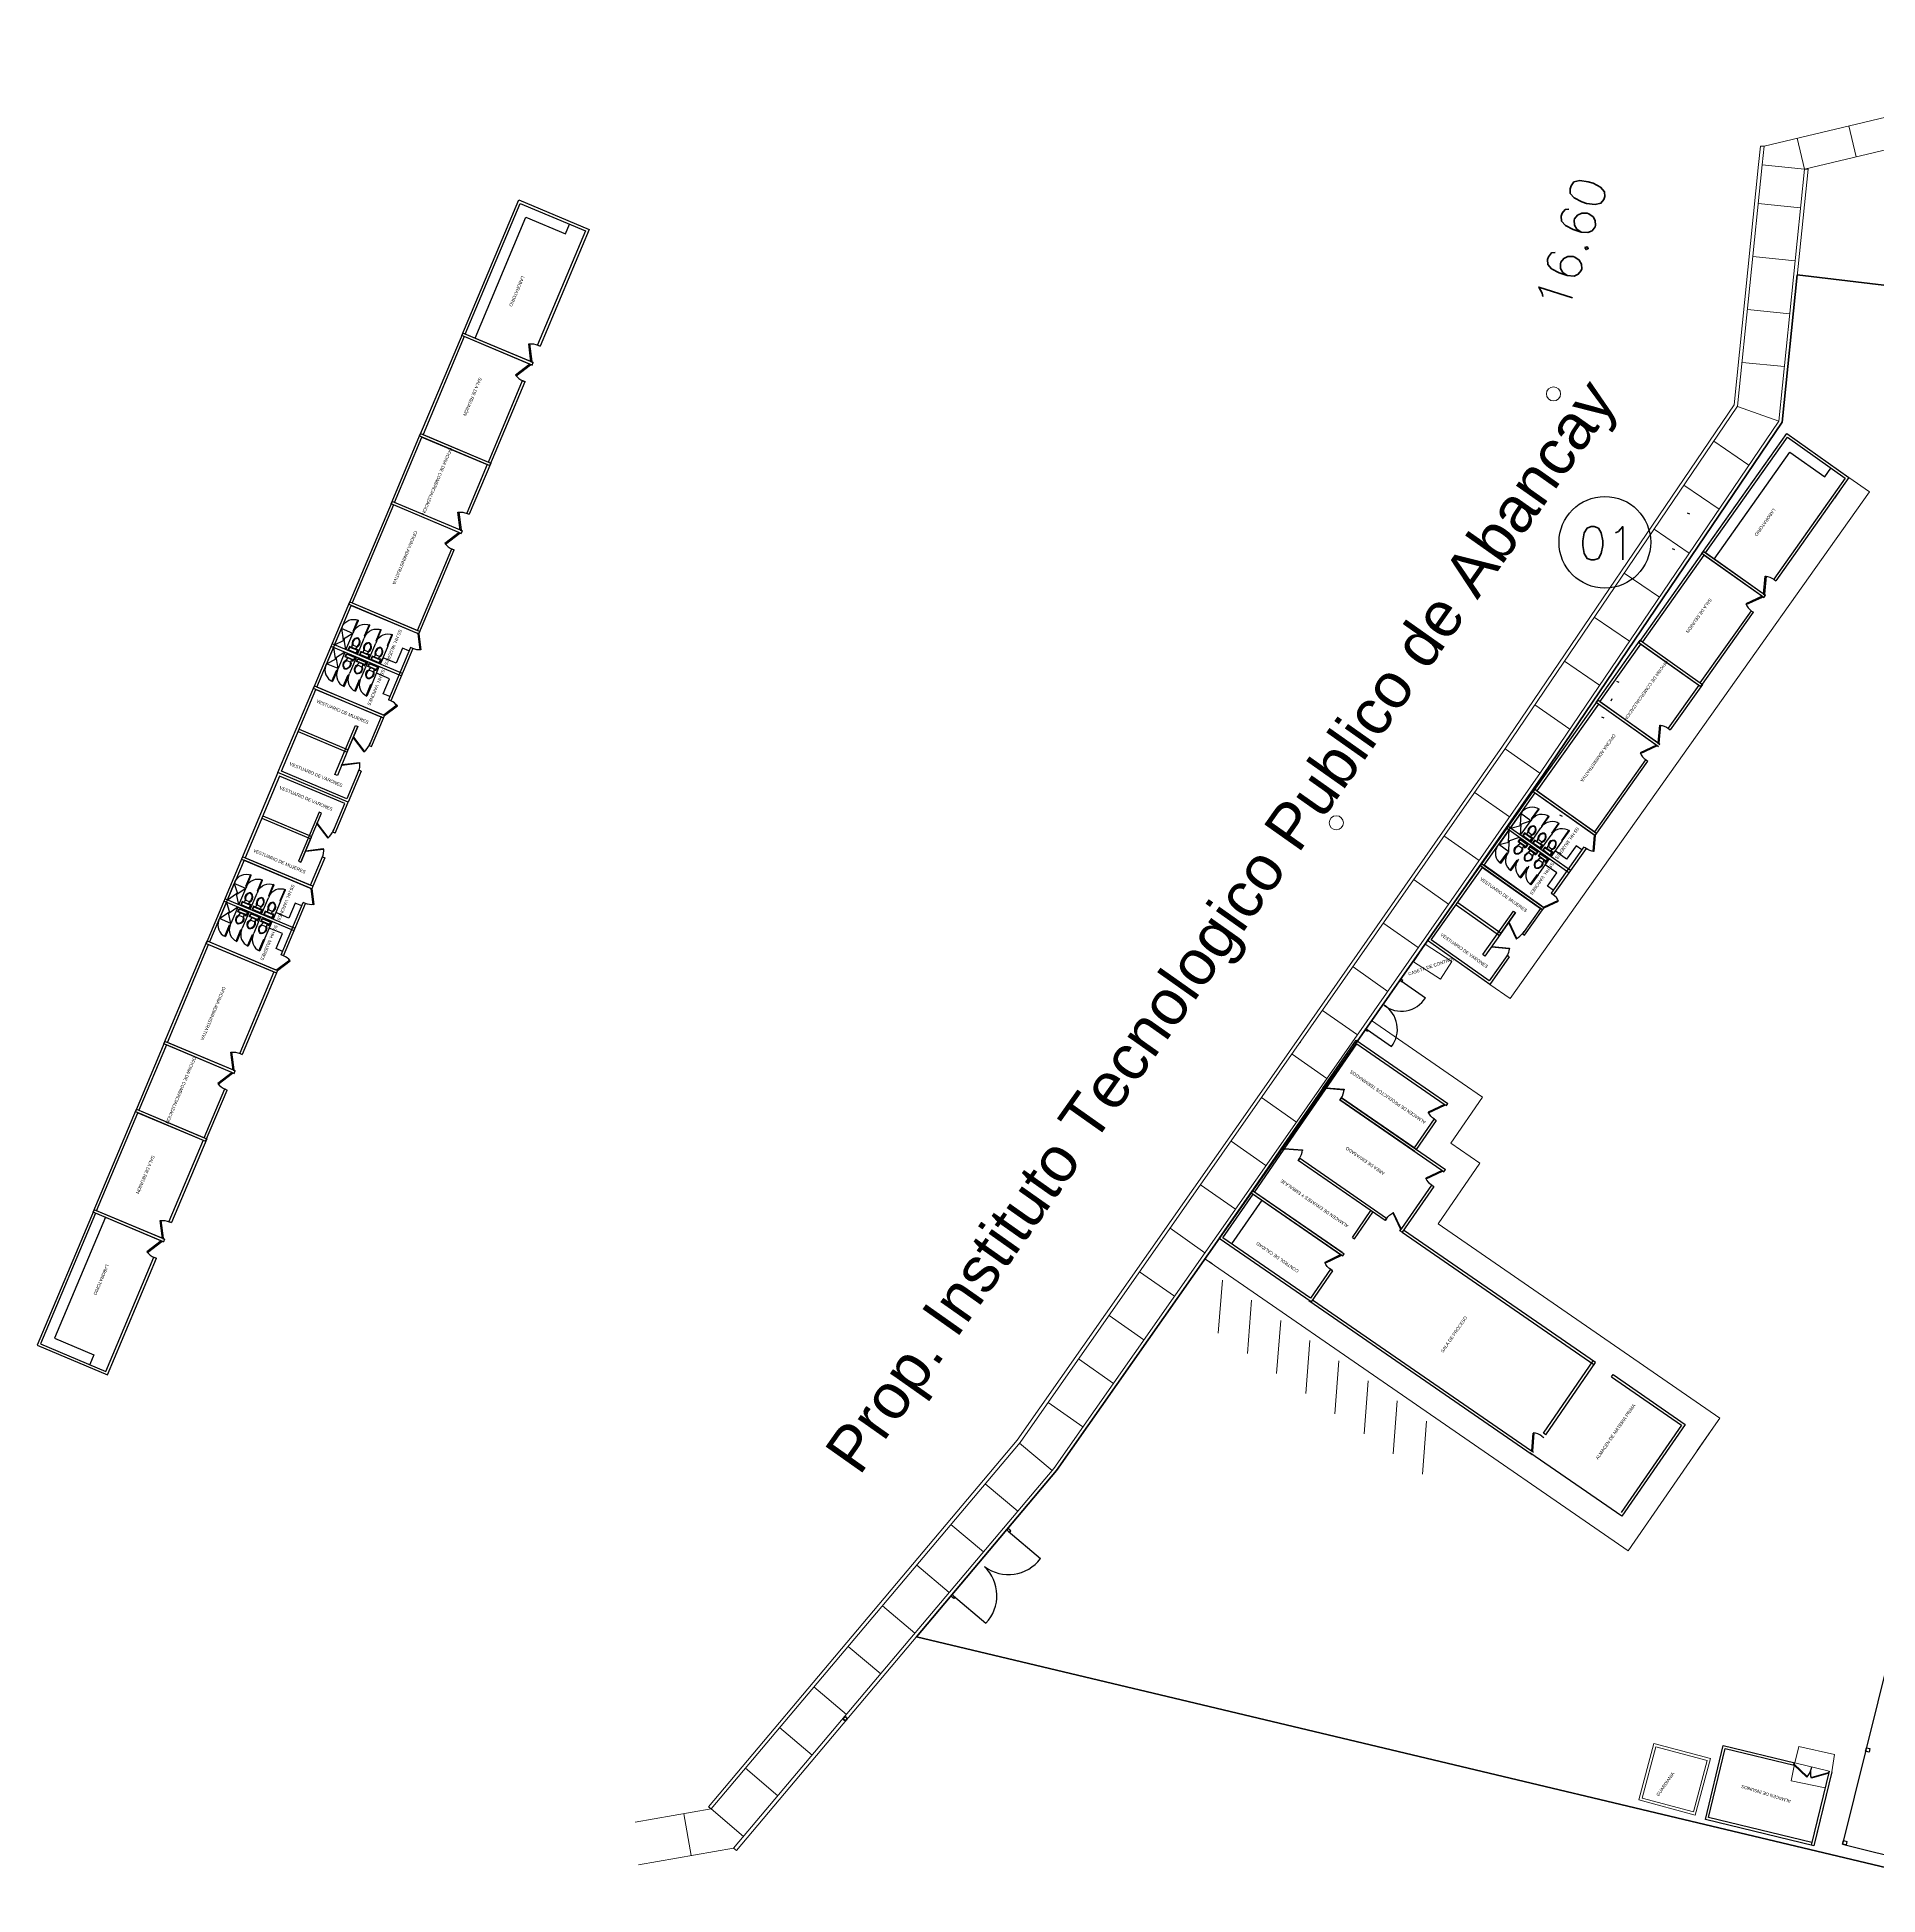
# Model space of a CAD drawing. Header units: metres. Extents: x 717911 to 838331, y 8495011 to 8501478.
# Drawn here: x 837352.2 to 837456, y 8496209.7 to 8496314.5 of the extents above; entities that cross this region are included whole.
import ezdxf

# ---------------------------------------------------------------- set-up
doc = ezdxf.new("R2010")
doc.units = ezdxf.units.M
doc.linetypes.add('HIDDEN2', pattern=[4.7625, 3.175, -1.5875])
doc.layers.add('2D Drafting - General_Pen_No__102', color=7, linetype='Continuous', lineweight=13, true_color=0xcccccc)
for name, color, linetype, lineweight in [('ACERO LONG', 211, 'Continuous', 35), ('Cimientos', 1, 'Continuous', 50), ('COORD', 7, 'Continuous', 0), ('linea de piso', 140, 'Continuous', 13), ('Structural - Grid_Pen_No__15', 214, 'Continuous', 25), ('VIGAS DE LOSA1', 190, 'Continuous', 9)]:
    doc.layers.add(name, color=color, linetype=linetype, lineweight=lineweight)
for name, color, linetype in [('GRILLA', 7, 'Continuous'), ('ROTULO', 4, 'Continuous'), ('SOMBREADO', 7, 'Continuous')]:
    doc.layers.add(name, color=color, linetype=linetype)
doc.styles.add('2mm', font='verdana.ttf', dxfattribs={"height": 8})
doc.styles.add('ARIAL', font='arial.ttf')
doc.styles.get("Standard").update_dxf_attribs({"font": 'simplex.shx'})

# ---------------------------------------------------------------- blocks, each defined once
blk = doc.blocks.new('*U1271')
for p, q in [((0, 0), (0, -5)), ((40, 0), (40, -5))]:
    blk.add_line(p, q)
blk.add_lwpolyline([(0, 0), (34.6, 20), (35.5, 18.5), (0.9, -1.5)], close=True)
blk.add_arc((0, 0), 40, 0, 30)
blk = doc.blocks.new('*U1265')
for p, q in [((-8, 4), (-14, 6)), ((-14, -4), (-14, 4)), ((-9.5, 7), (-9.5, 10)), ((-9.5, 10), (-8.5, 10)), ((-8, 7), (-9.5, 7)), ((-8.5, 10), (-8.5, 8)), ((-8.5, 8), (-8, 8)), ((-8, -4), (-14, -6)), ((-6, -9.5), (-2, -9.5))]:
    blk.add_line(p, q)
blk.add_lwpolyline([(-8, -10.5), (0, -10.5), (0, 10.5), (-8, 10.5)], close=True)
for points in [[(-7, 8.5), (-7, -8.5)], [(-2, 9.5), (-6, 9.5)], [(-1, -8.5), (-1, 8.5)]]:
    blk.add_lwpolyline(points)
for centre, radius, start, end in [((-29, -0.1), 4, 164.9681, 195.247), ((-21.6, -3.6), 12.2, 51.5766, 158.079), ((-27.9, -0.1), 4, 155.8394, 204.3757), ((-21.8, -4.2), 11.3, 46.4753, 149.0544), ((-6.1, 8.6), 0.884, 81.9774, 188.2376), ((-1.9, 8.6), 0.884, 351.9774, 98.2376), ((-21.6, 3.5), 12.2, 202.136, 308.6382), ((-21.8, 4.2), 11.3, 211.1605, 313.7396), ((-6.1, -8.6), 0.884, 171.9774, 278.2376), ((-1.9, -8.6), 0.884, 261.9774, 8.2376)]:
    blk.add_arc(centre, radius, start, end)
blk = doc.blocks.new('*U1266')
for p, q in [((0, 0), (0, -100)), ((700, 0), (700, -100))]:
    blk.add_line(p, q)
blk.add_lwpolyline([(0, 0), (0, 700), (43.75, 700), (43.75, 0)], close=True)
blk.add_arc((0, 0), 700, 0, 90)
blk = doc.blocks.new('*U1268')
for p, q in [((0, 0), (0, 100)), ((900, 0), (900, 100))]:
    blk.add_line(p, q)
blk.add_lwpolyline([(0, 0), (779, -450), (801, -412), (22, 38)], close=True)
blk.add_arc((0, 0), 900, 330, 0)
blk = doc.blocks.new('*U1269')
for p, q in [((0, 0), (0, 100)), ((1000, 0), (1000, 100))]:
    blk.add_line(p, q)
blk.add_lwpolyline([(0, 0), (866, -500), (888, -462), (22, 38)], close=True)
blk.add_arc((0, 0), 1000, 330, 0)
blk = doc.blocks.new('*U1270')
for p, q in [((0, 0), (0, 5)), ((40, 0), (40, 5))]:
    blk.add_line(p, q)
blk.add_lwpolyline([(0, 0), (34.6, -20), (35.5, -18.5), (0.9, 1.5)], close=True)
blk.add_arc((0, 0), 40, 330, 0)

msp = doc.modelspace()

# ---------------------------------------------------------------- linework, layer by layer
for p, q in [((837376.125, 8496297.629), (837379.343, 8496305.279)), ((837376.321, 8496297.709), (837379.423, 8496305.083)), ((837379.343, 8496305.279), (837383.307, 8496303.612)), ((837379.423, 8496305.083), (837383.11, 8496303.532)), ((837383.11, 8496303.532), (837380.402, 8496297.094)), ((837383.307, 8496303.612), (837380.54, 8496297.036)), ((837376.183, 8496297.767), (837373.74, 8496291.96)), ((837380.146, 8496296.099), (837376.183, 8496297.767)), ((837380.008, 8496296.158), (837376.321, 8496297.709)), ((837376.263, 8496297.57), (837373.936, 8496292.04)), ((837380.088, 8496295.961), (837376.125, 8496297.629)), ((837379.95, 8496296.019), (837376.263, 8496297.57)), ((837377.623, 8496290.489), (837379.556, 8496295.083)), ((837377.703, 8496290.292), (837379.694, 8496295.025)), ((837372.131, 8496288.134), (837373.798, 8496292.098)), ((837372.327, 8496288.215), (837373.878, 8496291.902)), ((837373.74, 8496291.96), (837377.703, 8496290.292)), ((837373.798, 8496292.098), (837377.762, 8496290.431)), ((837373.878, 8496291.902), (837377.565, 8496290.35)), ((837373.936, 8496292.04), (837377.623, 8496290.489)), ((837446.093, 8496285.33, 0.963), (837450.894, 8496292.101, 0.963)), ((837446.303, 8496285.365, 0.963), (837450.929, 8496291.892, 0.963)), ((837450.894, 8496292.101, 0.963), (837454.402, 8496289.614, 0.963)), ((837450.929, 8496291.892, 0.963), (837454.192, 8496289.578, 0.963)), ((837377.565, 8496290.35), (837376.408, 8496287.6)), ((837377.762, 8496290.431), (837376.546, 8496287.542)), ((837454.192, 8496289.578, 0.963), (837450.153, 8496283.881, 0.963)), ((837454.402, 8496289.614, 0.963), (837450.276, 8496283.794, 0.963)), ((837372.189, 8496288.273), (837369.746, 8496282.466)), ((837376.152, 8496286.605), (837372.189, 8496288.273)), ((837372.269, 8496288.076), (837369.942, 8496282.546)), ((837376.094, 8496286.467), (837372.131, 8496288.134)), ((837375.956, 8496286.525), (837372.269, 8496288.076)), ((837376.014, 8496286.663), (837372.327, 8496288.215)), ((837373.629, 8496280.995), (837375.562, 8496285.589)), ((837373.709, 8496280.798), (837375.7, 8496285.531)), ((837446.18, 8496285.452, 0.963), (837442.537, 8496280.313, 0.963)), ((837446.216, 8496285.243, 0.963), (837442.746, 8496280.348, 0.963)), ((837449.601, 8496282.843, 0.963), (837446.093, 8496285.33, 0.963)), ((837449.688, 8496282.965, 0.963), (837446.18, 8496285.452, 0.963)), ((837449.479, 8496282.93, 0.963), (837446.216, 8496285.243, 0.963)), ((837449.688, 8496282.965, 0.963), (837446.303, 8496285.365, 0.963)), ((837367.749, 8496277.719), (837369.804, 8496282.604)), ((837367.945, 8496277.799), (837369.884, 8496282.407)), ((837369.746, 8496282.466), (837373.709, 8496280.798)), ((837369.804, 8496282.604), (837373.768, 8496280.936)), ((837369.884, 8496282.407), (837373.571, 8496280.856)), ((837369.942, 8496282.546), (837373.629, 8496280.995)), ((837446.009, 8496278.035, 0.963), (837448.892, 8496282.101, 0.963)), ((837446.045, 8496277.826, 0.963), (837449.014, 8496282.014, 0.963)), ((837373.222, 8496280.027), (837371.981, 8496277.077)), ((837373.36, 8496279.969), (837372.12, 8496277.019)), ((837440.137, 8496276.927, 0.963), (837442.623, 8496280.435, 0.963)), ((837440.346, 8496276.963, 0.963), (837442.659, 8496280.226, 0.963)), ((837442.537, 8496280.313, 0.963), (837446.045, 8496277.826, 0.963)), ((837442.623, 8496280.435, 0.963), (837446.131, 8496277.948, 0.963)), ((837442.659, 8496280.226, 0.963), (837445.922, 8496277.912, 0.963)), ((837442.746, 8496280.348, 0.963), (837446.009, 8496278.035, 0.963)), ((837365.752, 8496272.971), (837367.807, 8496277.857)), ((837367.807, 8496277.857), (837371.771, 8496276.189)), ((837371.632, 8496276.248), (837367.945, 8496277.799)), ((837445.922, 8496277.912, 0.963), (837444.196, 8496275.478, 0.963)), ((837446.131, 8496277.948, 0.963), (837444.319, 8496275.391, 0.963)), ((837365.948, 8496273.052), (837367.887, 8496277.66)), ((837371.712, 8496276.051), (837367.749, 8496277.719)), ((837367.887, 8496277.66), (837371.574, 8496276.109)), ((837440.223, 8496277.049, 0.963), (837436.58, 8496271.91, 0.963)), ((837440.259, 8496276.84, 0.963), (837436.789, 8496271.945, 0.963)), ((837443.644, 8496274.44, 0.963), (837440.137, 8496276.927, 0.963)), ((837443.731, 8496274.563, 0.963), (837440.223, 8496277.049, 0.963)), ((837443.522, 8496274.527, 0.963), (837440.259, 8496276.84, 0.963)), ((837443.609, 8496274.649, 0.963), (837440.346, 8496276.963, 0.963)), ((837440.052, 8496269.632, 0.963), (837442.934, 8496273.698, 0.963)), ((837440.088, 8496269.423, 0.963), (837443.057, 8496273.611, 0.963)), ((837365.752, 8496272.971), (837363.697, 8496268.086)), ((837365.832, 8496272.775), (837363.893, 8496268.166)), ((837369.716, 8496271.304), (837365.752, 8496272.971)), ((837369.716, 8496271.304), (837365.752, 8496272.971)), ((837369.519, 8496271.224), (837365.832, 8496272.775)), ((837369.635, 8496271.501), (837365.948, 8496273.052)), ((837370.314, 8496273.114), (837369.635, 8496271.501)), ((837370.452, 8496273.055), (837369.716, 8496271.304)), ((837433.601, 8496267.709, 0.963), (837436.666, 8496272.032, 0.963)), ((837433.81, 8496267.744, 0.963), (837436.702, 8496271.823, 0.963)), ((837436.58, 8496271.91, 0.963), (837440.088, 8496269.423, 0.963)), ((837436.666, 8496272.032, 0.963), (837440.174, 8496269.545, 0.963)), ((837436.702, 8496271.823, 0.963), (837439.965, 8496269.51, 0.963)), ((837436.789, 8496271.945, 0.963), (837440.052, 8496269.632, 0.963)), ((837368.84, 8496269.611), (837369.519, 8496271.224)), ((837368.979, 8496269.553), (837369.716, 8496271.304)), ((837439.445, 8496268.776, 0.963), (837437.594, 8496266.165, 0.963)), ((837439.567, 8496268.689, 0.963), (837437.716, 8496266.078, 0.963)), ((837363.755, 8496268.224), (837361.7, 8496263.339)), ((837363.835, 8496268.028), (837361.896, 8496263.419)), ((837363.697, 8496268.086), (837367.66, 8496266.419)), ((837367.719, 8496266.557), (837363.755, 8496268.224)), ((837367.522, 8496266.477), (837363.835, 8496268.028)), ((837363.893, 8496268.166), (837367.58, 8496266.615)), ((837430.623, 8496263.507, 0.963), (837433.688, 8496267.831, 0.963)), ((837430.832, 8496263.543, 0.963), (837433.724, 8496267.622, 0.963)), ((837437.109, 8496265.222, 0.963), (837433.601, 8496267.709, 0.963)), ((837433.688, 8496267.831, 0.963), (837437.196, 8496265.344, 0.963)), ((837433.724, 8496267.622, 0.963), (837436.987, 8496265.308, 0.963)), ((837437.074, 8496265.431, 0.963), (837433.81, 8496267.744, 0.963)), ((837365.932, 8496262.698), (837367.173, 8496265.647)), ((837366.071, 8496262.64), (837367.311, 8496265.589)), ((837359.315, 8496257.67), (837361.758, 8496263.477)), ((837359.512, 8496257.75), (837361.838, 8496263.281)), ((837361.7, 8496263.339), (837365.663, 8496261.672)), ((837361.758, 8496263.477), (837365.722, 8496261.81)), ((837361.838, 8496263.281), (837365.525, 8496261.73)), ((837361.896, 8496263.419), (837365.583, 8496261.868)), ((837434.131, 8496261.02, 0.963), (837430.623, 8496263.507, 0.963)), ((837434.095, 8496261.229, 0.963), (837430.832, 8496263.543, 0.963)), ((837435.107, 8496262.657, 0.963), (837434.095, 8496261.229, 0.963)), ((837435.23, 8496262.57, 0.963), (837434.131, 8496261.02, 0.963)), ((837365.525, 8496261.73), (837363.593, 8496257.136)), ((837365.722, 8496261.81), (837363.731, 8496257.078)), ((837424.712, 8496255.169, 0.963), (837426.586, 8496257.885, 0.963)), ((837426.586, 8496257.885, 0.963), (837431.772, 8496254.308, 0.963)), ((837359.373, 8496257.809), (837357.706, 8496253.845)), ((837359.453, 8496257.612), (837357.902, 8496253.925)), ((837363.279, 8496256.003), (837359.315, 8496257.67)), ((837363.337, 8496256.141), (837359.373, 8496257.809)), ((837363.14, 8496256.061), (837359.453, 8496257.612)), ((837363.199, 8496256.199), (837359.512, 8496257.75)), ((837424.836, 8496255.084, 0.963), (837426.625, 8496257.677, 0.963)), ((837426.625, 8496257.677, 0.963), (837431.563, 8496254.27, 0.963)), ((837361.589, 8496252.374), (837362.746, 8496255.125)), ((837361.669, 8496252.178), (837362.885, 8496255.066)), ((837422.356, 8496251.753, 0.963), (837424.798, 8496255.292, 0.963)), ((837422.565, 8496251.791, 0.963), (837424.836, 8496255.084, 0.963)), ((837355.321, 8496248.176), (837357.764, 8496253.983)), ((837355.518, 8496248.256), (837357.844, 8496253.787)), ((837357.706, 8496253.845), (837361.669, 8496252.178)), ((837357.764, 8496253.983), (837361.728, 8496252.316)), ((837357.844, 8496253.787), (837361.531, 8496252.236)), ((837357.902, 8496253.925), (837361.589, 8496252.374)), ((837425.672, 8496254.507, 0.963), (837431.421, 8496250.541, 0.963)), ((837429.898, 8496251.592, 0.963), (837425.672, 8496254.507, 0.963)), ((837425.757, 8496254.63, 0.963), (837431.63, 8496250.579, 0.963)), ((837429.86, 8496251.8, 0.963), (837425.757, 8496254.63, 0.963)), ((837430.987, 8496253.434, 0.963), (837429.86, 8496251.8, 0.963)), ((837431.11, 8496253.348, 0.963), (837429.983, 8496251.715, 0.963)), ((837361.531, 8496252.236), (837359.599, 8496247.641)), ((837361.728, 8496252.316), (837359.737, 8496247.584)), ((837422.441, 8496251.876, 0.963), (837420.653, 8496249.283, 0.963)), ((837422.479, 8496251.668, 0.963), (837420.861, 8496249.322, 0.963)), ((837428.228, 8496247.702, 0.963), (837423.316, 8496251.091, 0.963)), ((837428.314, 8496247.825, 0.963), (837423.401, 8496251.214, 0.963)), ((837430.844, 8496249.705, 0.963), (837429.15, 8496247.249, 0.963)), ((837430.968, 8496249.62, 0.963), (837429.188, 8496247.04, 0.963)), ((837418.864, 8496246.69, 0.963), (837420.738, 8496249.407, 0.963)), ((837419.073, 8496246.729, 0.963), (837420.776, 8496249.198, 0.963)), ((837420.653, 8496249.283, 0.963), (837425.838, 8496245.706, 0.963)), ((837420.738, 8496249.407, 0.963), (837425.924, 8496245.83, 0.963)), ((837420.776, 8496249.198, 0.963), (837425.715, 8496245.791, 0.963)), ((837420.861, 8496249.322, 0.963), (837425.8, 8496245.915, 0.963)), ((837355.379, 8496248.314), (837352.161, 8496240.664)), ((837355.459, 8496248.118), (837352.357, 8496240.744)), ((837359.285, 8496246.509), (837355.321, 8496248.176)), ((837359.343, 8496246.647), (837355.379, 8496248.314)), ((837359.146, 8496246.567), (837355.459, 8496248.118)), ((837359.205, 8496246.705), (837355.518, 8496248.256)), ((837426.377, 8496246.751, 0.963), (837427.418, 8496248.261, 0.963)), ((837426.5, 8496246.666, 0.963), (837427.542, 8496248.176, 0.963)), ((837424.05, 8496243.113, 0.963), (837418.864, 8496246.69, 0.963)), ((837424.011, 8496243.322, 0.963), (837419.073, 8496246.729, 0.963)), ((837356.044, 8496239.193), (837358.752, 8496245.631)), ((837356.124, 8496238.996), (837358.891, 8496245.572)), ((837425.138, 8496244.955, 0.963), (837424.011, 8496243.322, 0.963)), ((837425.262, 8496244.87, 0.963), (837424.05, 8496243.113, 0.963)), ((837423.926, 8496243.198, 0.963), (837436.521, 8496234.511, 0.963)), ((837424.135, 8496243.237, 0.963), (837436.482, 8496234.719, 0.963)), ((837352.161, 8496240.664), (837356.124, 8496238.996)), ((837352.357, 8496240.744), (837356.044, 8496239.193)), ((837437.164, 8496235.707, 0.963), (837439.974, 8496239.782, 0.963)), ((837437.287, 8496235.622, 0.963), (837440.098, 8496239.697, 0.963)), ((837441.086, 8496239.015, 0.963), (837445.16, 8496236.205, 0.963)), ((837441, 8496238.892, 0.963), (837444.952, 8496236.166, 0.963)), ((837444.952, 8496236.166, 0.963), (837441.545, 8496231.227, 0.963)), ((837445.16, 8496236.205, 0.963), (837441.583, 8496231.019, 0.963)), ((837441.583, 8496231.019, 0.963), (837436.397, 8496234.596, 0.963)), ((837446.297, 8496213.916), (837447.309, 8496218.095)), ((837447.309, 8496218.095), (837451.342, 8496217.119)), ((837446.478, 8496214.026), (837447.419, 8496217.914)), ((837447.419, 8496217.914), (837451.307, 8496216.973)), ((837453.286, 8496216.649), (837452.275, 8496212.469)), ((837453.432, 8496216.613), (837452.421, 8496212.434)), ((837453.432, 8496216.613), (837452.456, 8496212.58)), ((837452.421, 8496212.434), (837446.297, 8496213.916)), ((837452.31, 8496212.615), (837446.478, 8496214.026))]:
    msp.add_line(p, q)
for points in [[(837376.874, 8496297.476), (837379.743, 8496304.297), (837381.967, 8496303.362), (837382.199, 8496303.915)], [(837380.402, 8496297.094), (837380.54, 8496297.036)], [(837380.088, 8496295.961), (837380.146, 8496296.099)], [(837379.556, 8496295.083), (837379.694, 8496295.025)], [(837376.408, 8496287.6), (837376.546, 8496287.542)], [(837376.152, 8496286.605), (837376.094, 8496286.467)], [(837375.562, 8496285.589), (837375.7, 8496285.531)], [(837368.944, 8496280.172), (837368.944, 8496280.172), (837369.332, 8496281.094)], [(837369.977, 8496280.822), (837369.332, 8496281.094)], [(837369.332, 8496281.094), (837369.433, 8496280.464)], [(837368.886, 8496280.034), (837368.886, 8496280.034), (837368.498, 8496279.112)], [(837372.711, 8496278.425), (837368.747, 8496280.092)], [(837372.769, 8496278.563), (837368.806, 8496280.23)], [(837368.886, 8496280.034), (837368.987, 8496279.404)], [(837368.944, 8496280.172), (837369.477, 8496280.441)], [(837369.977, 8496280.822), (837369.447, 8496280.495)], [(837369.589, 8496279.901), (837369.493, 8496280.474)], [(837369.589, 8496279.901), (837369.589, 8496279.901), (837369.977, 8496280.822)], [(837370.234, 8496279.629), (837370.234, 8496279.629), (837370.622, 8496280.551)], [(837370.88, 8496279.358), (837370.88, 8496279.358), (837371.267, 8496280.28)], [(837371.913, 8496280.008), (837371.525, 8496279.086)], [(837373.142, 8496279.837), (837372.774, 8496279.992), (837372.417, 8496279.145), (837371.68, 8496279.455), (837371.525, 8496279.086)], [(837373.36, 8496279.969), (837373.222, 8496280.027)], [(837368.498, 8496279.112), (837369.031, 8496279.381)], [(837369.143, 8496278.841), (837368.498, 8496279.112)], [(837369.531, 8496279.762), (837369.001, 8496279.435)], [(837369.143, 8496278.841), (837369.047, 8496279.414)], [(837369.531, 8496279.762), (837369.531, 8496279.762), (837369.143, 8496278.841)], [(837370.176, 8496279.491), (837370.176, 8496279.491), (837369.788, 8496278.569)], [(837370.821, 8496279.22), (837370.821, 8496279.22), (837370.434, 8496278.298)], [(837371.079, 8496278.026), (837371.467, 8496278.948)], [(837372.061, 8496277.267), (837371.692, 8496277.422), (837372.049, 8496278.269), (837371.311, 8496278.579), (837371.467, 8496278.948)], [(837372.12, 8496277.019), (837371.981, 8496277.077)], [(837371.034, 8496274.438), (837371.712, 8496276.051), (837371.574, 8496276.109), (837370.896, 8496274.496), (837371.034, 8496274.438)], [(837371.712, 8496276.051), (837371.771, 8496276.189)], [(837366.889, 8496275.287), (837369.654, 8496274.124)], [(837366.947, 8496275.425), (837369.712, 8496274.262)], [(837369.683, 8496274.193), (837370.265, 8496275.575), (837369.683, 8496274.193), (837369.101, 8496272.81), (837368.963, 8496272.868), (837370.126, 8496275.633), (837370.265, 8496275.575)], [(837370.452, 8496273.055), (837370.314, 8496273.114)], [(837364.892, 8496270.54), (837367.657, 8496269.376)], [(837367.628, 8496269.307), (837367.046, 8496267.925), (837367.628, 8496269.307), (837368.21, 8496270.69), (837368.071, 8496270.748), (837366.908, 8496267.983), (837367.046, 8496267.925)], [(837364.834, 8496270.401), (837367.599, 8496269.238)], [(837368.979, 8496269.553), (837368.84, 8496269.611)], [(837368.397, 8496268.17), (837367.719, 8496266.557), (837367.58, 8496266.615), (837368.259, 8496268.228), (837368.397, 8496268.17)], [(837362.895, 8496265.793), (837362.895, 8496265.793), (837363.283, 8496266.714)], [(837363.928, 8496266.443), (837363.283, 8496266.714)], [(837363.283, 8496266.714), (837363.463, 8496266.145)], [(837363.928, 8496266.443), (837363.451, 8496266.111)], [(837363.54, 8496265.521), (837363.54, 8496265.521), (837363.928, 8496266.443)], [(837367.719, 8496266.557), (837367.66, 8496266.419)], [(837362.837, 8496265.654), (837362.837, 8496265.654), (837362.449, 8496264.733)], [(837366.662, 8496264.045), (837362.698, 8496265.713)], [(837366.72, 8496264.183), (837362.756, 8496265.851)], [(837362.837, 8496265.654), (837363.017, 8496265.085)], [(837362.895, 8496265.793), (837363.416, 8496266.161)], [(837363.482, 8496265.383), (837363.005, 8496265.051)], [(837363.482, 8496265.383), (837363.482, 8496265.383), (837363.094, 8496264.461)], [(837363.54, 8496265.521), (837363.404, 8496266.129)], [(837364.185, 8496265.25), (837364.185, 8496265.25), (837364.573, 8496266.172)], [(837364.83, 8496264.978), (837364.83, 8496264.978), (837365.218, 8496265.9)], [(837365.863, 8496265.629), (837365.476, 8496264.707)], [(837367.093, 8496265.458), (837366.725, 8496265.613), (837366.368, 8496264.765), (837365.631, 8496265.076), (837365.476, 8496264.707)], [(837367.311, 8496265.589), (837367.173, 8496265.647)], [(837362.449, 8496264.733), (837362.97, 8496265.101)], [(837363.094, 8496264.461), (837362.449, 8496264.733)], [(837363.094, 8496264.461), (837362.958, 8496265.069)], [(837364.127, 8496265.112), (837364.127, 8496265.112), (837363.739, 8496264.19)], [(837364.772, 8496264.84), (837364.772, 8496264.84), (837364.385, 8496263.918)], [(837365.03, 8496263.647), (837365.418, 8496264.569)], [(837366.012, 8496262.887), (837365.643, 8496263.042), (837366, 8496263.89), (837365.262, 8496264.2), (837365.418, 8496264.569)], [(837366.071, 8496262.64), (837365.932, 8496262.698)], [(837363.593, 8496257.136), (837363.731, 8496257.078)], [(837363.279, 8496256.003), (837363.337, 8496256.141)], [(837362.746, 8496255.125), (837362.885, 8496255.066)], [(837356.012, 8496247.885), (837353.143, 8496241.064), (837355.366, 8496240.129), (837355.134, 8496239.576)], [(837359.599, 8496247.642), (837359.737, 8496247.584)], [(837359.343, 8496246.647), (837359.285, 8496246.509)], [(837358.753, 8496245.63), (837358.891, 8496245.572)]]:
    msp.add_lwpolyline(points)
for points, elevation in [([(837446.792, 8496285.018), (837451.072, 8496291.055), (837453.039, 8496289.66), (837453.386, 8496290.15)], 0.963), ([(837445.273, 8496287.63), (837445.411, 8496287.572)], 0.963), ([(837444.427, 8496285.619), (837444.565, 8496285.56)], 0.963), ([(837449.601, 8496282.843), (837449.688, 8496282.965)], 0.963), ([(837441.279, 8496278.136), (837441.417, 8496278.078)], 0.963), ([(837441.023, 8496277.141), (837440.965, 8496277.003)], 0.963), ([(837459.35, 8496233.878), (837454.04, 8496212.528), (837517.313, 8496196.792), (837533.411, 8496261.52), (837470.138, 8496277.257), (837465.239, 8496257.557)], 0.963), ([(837440.433, 8496276.124), (837440.571, 8496276.066)], 0.963), ([(837435.3, 8496269.845), (837435.3, 8496269.845), (837435.878, 8496270.661)], 0.963), ([(837435.878, 8496270.661), (837435.84, 8496270.024)], 0.963), ([(837436.449, 8496270.256), (837435.878, 8496270.661)], 0.963), ([(837438.231, 8496270.504), (837438.093, 8496270.563)], 0.963), ([(837435.213, 8496269.722), (837435.213, 8496269.722), (837434.635, 8496268.907)], 0.963), ([(837438.598, 8496267.322), (837435.09, 8496269.809)], 0.963), ([(837435.213, 8496269.722), (837435.175, 8496269.085)], 0.963), ([(837438.685, 8496267.445), (837435.177, 8496269.932)], 0.963), ([(837435.3, 8496269.845), (837435.878, 8496269.992)], 0.963), ([(837436.449, 8496270.256), (837435.86, 8496270.051)], 0.963), ([(837435.871, 8496269.44), (837435.871, 8496269.44), (837436.449, 8496270.256)], 0.963), ([(837435.871, 8496269.44), (837435.901, 8496270.02)], 0.963), ([(837436.442, 8496269.035), (837436.442, 8496269.035), (837437.02, 8496269.851)], 0.963), ([(837437.013, 8496268.63), (837437.013, 8496268.63), (837437.591, 8496269.446)], 0.963), ([(837434.635, 8496268.907), (837435.213, 8496269.054)], 0.963), ([(837435.206, 8496268.502), (837434.635, 8496268.907)], 0.963), ([(837435.784, 8496269.318), (837435.195, 8496269.113)], 0.963), ([(837435.206, 8496268.502), (837435.236, 8496269.082)], 0.963), ([(837438.162, 8496269.041), (837437.584, 8496268.225)], 0.963), ([(837439.326, 8496268.608), (837439, 8496268.839), (837438.468, 8496268.089), (837437.815, 8496268.552), (837437.584, 8496268.225)], 0.963), ([(837436.919, 8496267.287), (837437.497, 8496268.103)], 0.963), ([(837437.713, 8496266.333), (837437.387, 8496266.564), (837437.918, 8496267.314), (837437.266, 8496267.777), (837437.497, 8496268.103)], 0.963), ([(837432.234, 8496265.521), (837434.682, 8496263.786)], 0.963), ([(837432.321, 8496265.643), (837434.769, 8496263.908)], 0.963), ([(837436.097, 8496263.794), (837437.109, 8496265.222), (837436.987, 8496265.308), (837435.975, 8496263.881), (837436.097, 8496263.794)], 0.963), ([(837437.109, 8496265.222), (837437.196, 8496265.344)], 0.963), ([(837437.716, 8496266.078), (837437.594, 8496266.165)], 0.963), ([(837434.725, 8496263.847), (837435.593, 8496265.071), (837434.725, 8496263.847), (837433.858, 8496262.624), (837433.735, 8496262.71), (837435.47, 8496265.158), (837435.593, 8496265.071)], 0.963), ([(837435.23, 8496262.57), (837435.107, 8496262.657)], 0.963), ([(837429.231, 8496261.237), (837429.107, 8496261.324), (837429.063, 8496261.262), (837429.188, 8496261.175), (837429.231, 8496261.237)], 0.963), ([(837429.126, 8496261.218), (837430.496, 8496260.26)], 0.963), ([(837427.228, 8496258.371), (837427.103, 8496258.458), (837427.147, 8496258.521), (837427.271, 8496258.433), (837427.228, 8496258.371)], 0.963), ([(837427.209, 8496258.477), (837428.58, 8496257.519)], 0.963), ([(837425.672, 8496254.507), (837425.757, 8496254.63)], 0.963), ([(837431.563, 8496254.27), (837431.687, 8496254.185), (837431.772, 8496254.308)], 0.963), ([(837430.987, 8496253.433), (837431.11, 8496253.348)], 0.963), ([(837422.479, 8496251.668), (837422.565, 8496251.791)], 0.963), ([(837423.316, 8496251.091), (837423.401, 8496251.214)], 0.963), ([(837431.421, 8496250.541), (837431.545, 8496250.456), (837431.63, 8496250.579)], 0.963), ([(837430.968, 8496249.62), (837430.844, 8496249.705)], 0.963), ([(837420.776, 8496249.198), (837421.27, 8496248.857), (837419.566, 8496246.388), (837419.073, 8496246.729), (837420.776, 8496249.198)], 0.963), ([(837428.228, 8496247.702), (837428.314, 8496247.825)], 0.963), ([(837426.377, 8496246.751), (837426.5, 8496246.666)], 0.963), ([(837429.188, 8496247.04), (837429.065, 8496247.125), (837429.15, 8496247.249)], 0.963), ([(837440.098, 8496239.697), (837429.273, 8496247.163), (837429.188, 8496247.04), (837440.013, 8496239.573)], 0.963), ([(837425.838, 8496245.706), (837425.924, 8496245.83)], 0.963), ([(837425.262, 8496244.87), (837425.138, 8496244.955)], 0.963), ([(837441, 8496238.892), (837441.086, 8496239.015)], 0.963), ([(837437.287, 8496235.622), (837437.164, 8496235.707)], 0.963), ([(837407.112, 8496230.194), (837406.946, 8496230.335), (837406.876, 8496230.251), (837407.042, 8496230.111), (837407.112, 8496230.194)], -1918), ([(837406.959, 8496230.181), (837408.786, 8496228.636)], -1918), ([(837403.883, 8496226.376), (837403.717, 8496226.517), (837403.787, 8496226.6), (837403.953, 8496226.46), (837403.883, 8496226.376)], -1918), ([(837403.87, 8496226.53), (837405.698, 8496224.984)], -1918), ([(837455.586, 8496217.915), (837455.537, 8496217.72), (837455.343, 8496217.769), (837455.392, 8496217.963), (837455.586, 8496217.915)], 0.963), ([(837454.282, 8496212.674), (837454.234, 8496212.48), (837454.04, 8496212.528), (837454.088, 8496212.722), (837454.282, 8496212.674)], 0.963)]:
    msp.add_lwpolyline(points, dxfattribs=dict(elevation=elevation))
for centre in [(837369.463, 8496280.469), (837369.017, 8496279.409), (837435.871, 8496270.022, 0.963), (837435.205, 8496269.084, 0.963), (837363.433, 8496266.136), (837362.988, 8496265.076)]:
    msp.add_circle(centre, 0.0307)
for centre, radius, start, end in [((837429.147, 8496261.096, 0.963), 1.587, 231.87071, 328.2122), ((837427.331, 8496258.499, 0.963), 1.587, 321.87071, 58.2122), ((837406.975, 8496230.002, -1918), 2.269, 233.21336, 322.97058), ((837404.05, 8496226.544, -1918), 2.269, 316.57825, 46.33548)]:
    msp.add_arc(centre, radius, start, end)
at = {"layer": '2D Drafting - General_Pen_No__102', "color": 8, "linetype": 'Continuous', "lineweight": 0, "flags": 128}
for points, elevation in [([(837449.61, 8496308.316), (837475.42, 8496314.459)], -1920), ([(837451.89, 8496307.008), (837475.837, 8496312.708)], -1920), ([(837454.808, 8496307.702), (837454.391, 8496309.453)], -1920), ([(837449.409, 8496308.316), (837449.303, 8496307.271), (837447.923, 8496293.719), (837434.852, 8496274.457), (837421.134, 8496254.807), (837407.465, 8496235.306), (837390.039, 8496214.638)], -1920), ([(837449.61, 8496308.316), (837449.502, 8496307.251), (837448.117, 8496293.649), (837435.017, 8496274.343), (837421.297, 8496254.692), (837407.624, 8496235.184), (837390.192, 8496214.509)], -1920), ([(837449.61, 8496308.316), (837449.409, 8496308.316)], -1920), ([(837451.89, 8496307.008), (837451.473, 8496308.759)], -1920), ([(837451.89, 8496307.008), (837449.502, 8496307.251)], -1920), ([(837451.89, 8496307.008), (837450.443, 8496292.803), (837436.994, 8496272.983), (837423.264, 8496253.316), (837409.527, 8496233.719), (837391.463, 8496212.293)], -1920), ([(837452.091, 8496307.008), (837450.637, 8496292.732), (837437.159, 8496272.869), (837423.428, 8496253.202), (837409.686, 8496233.597), (837391.616, 8496212.164)], -1920), ([(837452.091, 8496307.008), (837450.637, 8496292.732), (837437.159, 8496272.869), (837423.428, 8496253.202), (837409.686, 8496233.597), (837391.616, 8496212.164)], -1920), ([(837451.667, 8496304.826), (837449.28, 8496305.069)], -1920), ([(837451.363, 8496301.841), (837448.976, 8496302.084)], -1920), ([(837451.059, 8496298.857), (837448.672, 8496299.1)], -1920), ([(837450.755, 8496295.872), (837448.368, 8496296.115)], -1920), ([(837450.445, 8496292.802), (837448.114, 8496293.618)], -1920), ([(837448.754, 8496290.314), (837446.768, 8496291.662)], -1920), ([(837447.07, 8496287.832), (837445.084, 8496289.179)], -1920), ([(837445.386, 8496285.349), (837443.4, 8496286.697)], -1920), ([(837443.701, 8496282.867), (837441.715, 8496284.215)], -1920), ([(837442.017, 8496280.384), (837440.031, 8496281.732)], -1920), ([(837440.332, 8496277.902), (837438.346, 8496279.25)], -1920), ([(837438.648, 8496275.419), (837436.682, 8496276.797)], -1920), ([(837436.962, 8496272.937), (837434.997, 8496274.314)], -1920), ([(837435.245, 8496270.477), (837433.312, 8496271.832)], -1920), ([(837433.528, 8496268.017), (837431.59, 8496269.376)], -1920), ([(837431.81, 8496265.557), (837429.868, 8496266.919)], -1920), ([(837430.093, 8496263.098), (837428.146, 8496264.462)], -1920), ([(837428.389, 8496260.628), (837426.424, 8496262.006)], -1920), ([(837426.667, 8496258.172), (837424.702, 8496259.549)], -1920), ([(837424.945, 8496255.715), (837422.98, 8496257.093)], -1920), ([(837423.223, 8496253.258), (837421.258, 8496254.636)], -1920), ([(837421.502, 8496250.802), (837419.536, 8496252.179)], -1920), ([(837419.78, 8496248.345), (837417.814, 8496249.723)], -1920), ([(837418.058, 8496245.889), (837416.092, 8496247.266)], -1920), ([(837416.336, 8496243.432), (837414.37, 8496244.81)], -1920), ([(837414.614, 8496240.975), (837412.648, 8496242.353)], -1920), ([(837412.892, 8496238.519), (837410.927, 8496239.896)], -1920), ([(837411.17, 8496236.062), (837409.205, 8496237.44)], -1920), ([(837407.596, 8496235.151), (837409.431, 8496233.604)], -1920), ([(837405.662, 8496232.858), (837407.497, 8496231.311)], -1920), ([(837403.728, 8496230.564), (837405.563, 8496229.017)], -1920), ([(837401.795, 8496228.271), (837403.63, 8496226.724)], -1920), ([(837399.861, 8496225.977), (837401.696, 8496224.43)], -1920), ([(837397.927, 8496223.683), (837399.762, 8496222.136)], -1920), ([(837395.994, 8496221.39), (837397.828, 8496219.843)], -1920), ([(837394.06, 8496219.096), (837395.895, 8496217.549)], -1920), ([(837392.126, 8496216.802), (837393.961, 8496215.255)], -1920), ([(837385.914, 8496213.77), (837390.192, 8496214.509)], 0.963), ([(837389.063, 8496211.878), (837388.654, 8496214.243)], 0.963), ([(837390.192, 8496214.509), (837390.039, 8496214.638)], -1920), ([(837390.192, 8496214.509), (837392.027, 8496212.962)], -1920), ([(837386.093, 8496211.365), (837391.463, 8496212.293)], 0.963), ([(837391.463, 8496212.293), (837391.616, 8496212.164)], -1920)]:
    msp.add_lwpolyline(points, dxfattribs=dict(at, elevation=elevation))
at = {"layer": '2D Drafting - General_Pen_No__102', "linetype": 'Continuous', "lineweight": 9, "elevation": -1920, "flags": 128}
msp.add_lwpolyline([(837451.89, 8496307.008), (837452.091, 8496307.008)], dxfattribs=at)
at = {"layer": 'ACERO LONG', "color": 2, "linetype": 'Continuous', "lineweight": 9}
for p, q in [((837423.445, 8496257.768, 0.963), (837423.416, 8496257.727, 0.963)), ((837425.413, 8496256.394, 0.963), (837425.384, 8496256.353, 0.963))]:
    msp.add_line(p, q, dxfattribs=at)
at = {"layer": 'Cimientos', "color": 1, "lineweight": 5}
for centre in [(837437.727, 8496294.334, 1921.926), (837425.471, 8496270.141, 1921.926)]:
    msp.add_circle(centre, 0.4, dxfattribs=at)
at = {"layer": 'GRILLA', "color": 8}
msp.add_circle((837440.628, 8496285.963), 2.586, dxfattribs=at)
at = {"layer": 'linea de piso', "color": 1, "linetype": 'Continuous', "lineweight": 40}
msp.add_circle((837397.76, 8496219.603, -1920), 0.1, dxfattribs=at)
at = {"layer": 'SOMBREADO', "color": 0, "linetype": 'Continuous', "lineweight": 50, "elevation": 0.963, "flags": 128}
msp.add_lwpolyline([(837423.428, 8496253.202), (837409.686, 8496233.597), (837401.782, 8496224.222), (837401.782, 8496224.222), (837525.832, 8496194.706), (837525.832, 8496194.706), (837525.832, 8496194.706), (837532.095, 8496206.393), (837538.76, 8496226.268), (837538.31, 8496263.826), (837542.307, 8496290.212), (837542.307, 8496290.212), (837542.307, 8496290.212), (837451.483, 8496301.047), (837450.637, 8496292.732), (837437.159, 8496272.869)], close=True, dxfattribs=at)
at = {"layer": 'Structural - Grid_Pen_No__15', "linetype": 'HIDDEN2', "lineweight": 9, "elevation": 0.963, "flags": 128}
msp.add_lwpolyline([(837423.428, 8496253.202), (837409.686, 8496233.597), (837401.782, 8496224.222), (837401.782, 8496224.222), (837525.832, 8496194.706), (837525.832, 8496194.706), (837525.832, 8496194.706), (837532.095, 8496206.393), (837538.76, 8496226.268), (837538.31, 8496263.826), (837542.307, 8496290.212), (837542.307, 8496290.212), (837542.307, 8496290.212), (837451.483, 8496301.047), (837450.637, 8496292.732), (837437.159, 8496272.869)], close=True, dxfattribs=at)
at = {"layer": 'VIGAS DE LOSA1', "color": 2, "linetype": 'Continuous', "lineweight": 9, "flags": 128}
for points, elevation in [([(837434.133, 8496261.019), (837435.283, 8496260.225), (837455.554, 8496288.819), (837454.402, 8496289.614)], 0.963), ([(837454.402, 8496289.614), (837453.607, 8496288.462)], 0.963), ([(837430.484, 8496263.302), (837431.995, 8496262.324), (837431.343, 8496261.317), (837429.832, 8496262.295), (837430.484, 8496263.302)], 1.926), ([(837445.843, 8496234.729), (837447.108, 8496236.562), (837431.221, 8496247.521), (837433.577, 8496250.937), (837431.931, 8496252.073), (837433.719, 8496254.665), (837432.567, 8496255.46), (837427.463, 8496258.981)], 0.963), ([(837418.864, 8496246.69), (837418.06, 8496245.544), (837418.461, 8496245.284)], 0.963), ([(837418.06, 8496245.544), (837441.94, 8496229.071), (837446.714, 8496235.991)], 0.963), ([(837419.043, 8496244.337), (837418.813, 8496241.346)], 1.926), ([(837420.688, 8496243.202), (837420.458, 8496240.211)], 1.997), ([(837422.333, 8496242.067), (837422.104, 8496239.076)], 2.068), ([(837423.979, 8496240.932), (837423.749, 8496237.941)], 2.138), ([(837425.624, 8496239.797), (837425.394, 8496236.806)], 2.209), ([(837427.269, 8496238.662), (837427.039, 8496235.671)], 2.28), ([(837428.914, 8496237.527), (837428.685, 8496234.536)], 2.351), ([(837430.56, 8496236.392), (837430.33, 8496233.401)], 2.422)]:
    msp.add_lwpolyline(points, dxfattribs=dict(at, elevation=elevation))
msp.add_lwpolyline([(837443.391, 8496218.204), (837446.58, 8496217.354), (837445.729, 8496214.166), (837442.541, 8496215.016)], close=True, dxfattribs=at)
for points in [[(837443.497, 8496218.021), (837446.396, 8496217.248), (837445.623, 8496214.349), (837442.724, 8496215.122), (837443.497, 8496218.021)], [(837453.432, 8496216.613), (837453.58, 8496217.58), (837451.566, 8496218.042), (837451.342, 8496217.119)], [(837453.286, 8496216.649), (837453.058, 8496215.706), (837451.139, 8496216.097), (837451.322, 8496217.029)], [(837451.342, 8496217.119), (837451.307, 8496216.973)], [(837451.342, 8496217.119), (837453.286, 8496216.649)]]:
    msp.add_lwpolyline(points, dxfattribs=at)

# ---------------------------------------------------------------- block references
for name, p, xscale, yscale, zscale, rotation in [('*U1270', (837380.029, 8496296.149), -0.0254, 0.0254, 0.0254, 247.1847422455132), ('*U1270', (837379.971, 8496296.01), 0.0254, 0.0254, 0.0254, 247.1847422455132), ('*U1270', (837376.036, 8496286.654), -0.0254, 0.0254, 0.0254, 247.1847422455132), ('*U1270', (837375.978, 8496286.516), 0.0254, 0.0254, 0.0254, 247.1847422455132), ('*U1270', (837449.584, 8496283.039, 0.963), -0.0254, 0.0254, 0.0254, 234.6660642202853), ('*U1270', (837449.498, 8496282.916, 0.963), 0.0254, 0.0254, 0.0254, 234.6660642202851), ('*U1266', (837370.016, 8496280.915), -0.001, 0.0009999999999999998, 0.001, 337.1847422455132), ('*U1266', (837370.661, 8496280.643), -0.001, 0.0009999999999999998, 0.001, 337.1847422455132), ('*U1266', (837371.306, 8496280.372), -0.001, 0.0009999999999999998, 0.001, 337.1847422455132), ('*U1266', (837371.951, 8496280.1), -0.001, 0.0009999999999999998, 0.001, 337.1847422455132), ('*U1265', (837369.945, 8496279.789), 0.0254, 0.0254, 0.0254, 247.1847422455132), ('*U1265', (837370.591, 8496279.518), 0.0254, 0.0254, 0.0254, 247.1847422455132), ('*U1265', (837371.236, 8496279.246), 0.0254, 0.0254, 0.0254, 247.1847422455132), ('*U1268', (837373.709, 8496280.798), -0.0009999999999999998, 0.0009999999999999998, 0.001, 67.18474224551322), ('*U1266', (837369.104, 8496278.749), 0.0009999999999999998, 0.0009999999999999998, 0.0009999999999999998, 157.1847422455132), ('*U1266', (837369.75, 8496278.477), 0.0009999999999999998, 0.0009999999999999998, 0.0009999999999999998, 157.1847422455132), ('*U1265', (837369.86, 8496279.586), -0.0254, 0.0254, 0.0254, 247.1847422455132), ('*U1265', (837370.505, 8496279.314), -0.0254, 0.0254, 0.0254, 247.1847422455132), ('*U1265', (837371.15, 8496279.043), -0.0254, 0.0254, 0.0254, 247.1847422455132), ('*U1266', (837370.395, 8496278.206), 0.0009999999999999998, 0.0009999999999999998, 0.0009999999999999998, 157.1847422455132), ('*U1266', (837371.04, 8496277.934), 0.0009999999999999998, 0.0009999999999999998, 0.0009999999999999998, 157.1847422455132), ('*U1268', (837371.771, 8496276.189), 0.0009999999999999998, 0.0009999999999999998, 0.0009999999999999998, 67.18474224551325), ('*U1270', (837443.628, 8496274.635, 0.963), -0.0254, 0.0254, 0.0254, 234.6660642202853), ('*U1269', (837369.998, 8496274.942), 0.001, 0.001, 0.001, 337.1847422455132), ('*U1270', (837443.542, 8496274.513, 0.963), 0.0254, 0.0254, 0.0254, 234.6660642202851), ('*U1269', (837369.359, 8496273.423), -0.0009999999999999998, 0.0009999999999999998, 0.001, 157.1847422455132), ('*U1266', (837436.507, 8496270.337, 0.963), -0.0009999999999999998, 0.0009999999999999998, 0.001, 324.6660642202853), ('*U1266', (837437.078, 8496269.933, 0.963), -0.0009999999999999998, 0.0009999999999999998, 0.001, 324.6660642202853), ('*U1266', (837437.649, 8496269.528, 0.963), -0.0009999999999999998, 0.0009999999999999998, 0.001, 324.6660642202853), ('*U1269', (837367.952, 8496270.077), 0.001, 0.001, 0.001, 337.1847422445603), ('*U1265', (837436.194, 8496269.254, 0.963), 0.0254, 0.0254, 0.0254, 234.6660642202851), ('*U1265', (837436.765, 8496268.849, 0.963), 0.0254, 0.0254, 0.0254, 234.6660642202851), ('*U1266', (837438.22, 8496269.123, 0.963), -0.0009999999999999998, 0.0009999999999999998, 0.001, 324.6660642202853), ('*U1268', (837440.088, 8496269.423, 0.963), -0.0009999999999999998, 0.0009999999999999998, 0.001, 54.66606422028518), ('*U1269', (837367.313, 8496268.558), -0.001, 0.001, 0.001, 157.1847422445603), ('*U1266', (837435.148, 8496268.42, 0.963), 0.0009999999999999998, 0.0009999999999999998, 0.0009999999999999998, 144.6660642202852), ('*U1266', (837435.719, 8496268.015, 0.963), 0.0009999999999999998, 0.0009999999999999998, 0.0009999999999999998, 144.6660642202852), ('*U1265', (837436.067, 8496269.074, 0.963), -0.0254, 0.0254, 0.0254, 234.6660642202853), ('*U1265', (837436.638, 8496268.669, 0.963), -0.0254, 0.0254, 0.0254, 234.6660642202853), ('*U1265', (837437.209, 8496268.264, 0.963), -0.0254, 0.0254, 0.0254, 234.6660642202853), ('*U1265', (837437.336, 8496268.444, 0.963), 0.0254, 0.0254, 0.0254, 234.6660642202851), ('*U1266', (837363.967, 8496266.535), -0.001, 0.001, 0.001, 337.1847422445603), ('*U1266', (837436.29, 8496267.611, 0.963), 0.0009999999999999998, 0.0009999999999999998, 0.0009999999999999998, 144.6660642202852), ('*U1266', (837436.861, 8496267.206, 0.963), 0.0009999999999999998, 0.0009999999999999998, 0.0009999999999999998, 144.6660642202852), ('*U1265', (837363.896, 8496265.41), 0.0254, 0.0254, 0.0254, 247.1847422445603), ('*U1266', (837364.612, 8496266.264), -0.001, 0.001, 0.001, 337.1847422445603), ('*U1266', (837365.257, 8496265.992), -0.001, 0.001, 0.001, 337.1847422445603), ('*U1266', (837365.902, 8496265.721), -0.001, 0.001, 0.001, 337.1847422445603), ('*U1268', (837367.66, 8496266.419), -0.001, 0.001, 0.001, 67.1847422445603), ('*U1265', (837363.811, 8496265.206), -0.0254, 0.0254, 0.0254, 247.1847422445603), ('*U1265', (837364.541, 8496265.138), 0.0254, 0.0254, 0.0254, 247.1847422445603), ('*U1265', (837365.187, 8496264.867), 0.0254, 0.0254, 0.0254, 247.1847422445603), ('*U1268', (837437.196, 8496265.344, 0.963), 0.0009999999999999998, 0.0009999999999999998, 0.0009999999999999998, 54.66606422028523), ('*U1266', (837363.055, 8496264.369), 0.001, 0.001, 0.001, 157.1847422445603), ('*U1266', (837363.701, 8496264.098), 0.001, 0.001, 0.001, 157.1847422445603), ('*U1266', (837364.346, 8496263.826), 0.001, 0.001, 0.001, 157.1847422445603), ('*U1265', (837364.456, 8496264.935), -0.0254, 0.0254, 0.0254, 247.1847422445603), ('*U1265', (837365.101, 8496264.663), -0.0254, 0.0254, 0.0254, 247.1847422445603), ('*U1269', (837435.195, 8496264.51, 0.963), 0.0009999999999999998, 0.0009999999999999998, 0.0009999999999999998, 324.6660642202853), ('*U1266', (837364.991, 8496263.555), 0.001, 0.001, 0.001, 157.1847422445603), ('*U1269', (837434.242, 8496263.166, 0.963), -0.0009999999999999998, 0.0009999999999999998, 0.001, 144.6660642202851), ('*U1268', (837365.722, 8496261.81), 0.001, 0.001, 0.001, 67.18474224456033), ('*U1270', (837363.221, 8496256.19), -0.0254, 0.0254, 0.0254, 247.1847422445603), ('*U1270', (837363.162, 8496256.052), 0.0254, 0.0254, 0.0254, 247.1847422445603), ('*U1271', (837424.908, 8496255.188, 0.963), 0.0254, 0.0254, 0.0254, 325.401893835033), ('*U1271', (837431.582, 8496254.257, 0.963), -0.0254, 0.0254, 0.0254, 55.40189383503306), ('*U1271', (837422.552, 8496251.772, 0.963), 0.0254, 0.0254, 0.0254, 325.401893835033), ('*U1271', (837431.44, 8496250.528, 0.963), -0.0254, 0.0254, 0.0254, 55.40189383503306), ('*U1270', (837359.226, 8496246.696), -0.0254, 0.0254, 0.0254, 247.1847422445603), ('*U1271', (837429.137, 8496247.23, 0.963), -0.0254, 0.0254, 0.0254, 325.401893835033), ('*U1270', (837359.168, 8496246.558), 0.0254, 0.0254, 0.0254, 247.1847422445603), ('*U1271', (837425.734, 8496245.778, 0.963), -0.0254, 0.0254, 0.0254, 55.40189383503306), ('*U1271', (837436.501, 8496234.706, 0.963), 0.0254, 0.0254, 0.0254, 55.40189383503304), ('*U1270', (837451.281, 8496217.003), 0.02539999999999999, 0.02539999999999999, 0.02539999999999999, 346.3977104588277), ('*U1270', (837453.256, 8496216.525), -0.0254, 0.0254, 0.0254, 346.3977105231415)]:
    msp.add_blockref(name, p, dxfattribs=dict(xscale=xscale, yscale=yscale, zscale=zscale, rotation=rotation))

# ---------------------------------------------------------------- texts
at = {"insert": (837395.92, 8496233.909, 0.963), "char_height": 2.53757, "width": 78.67405, "attachment_point": 1, "rotation": 54.80093, "style": '2mm'}
msp.add_mtext('{\\fArial|b0|i0|c0|p34; Prop. Instituto Tecnologico Publico de Abancay }', dxfattribs=at)
at = {"layer": 'ACERO LONG', "color": 0, "linetype": 'Continuous', "lineweight": 9, "insert": (837438.732, 8496302.831, -1920), "char_height": 2, "attachment_point": 5, "rotation": 72.32631}
msp.add_mtext('\\A1;16.60', dxfattribs=at)
at = {"layer": 'COORD', "lineweight": 30, "insert": (837440.748, 8496285.908), "char_height": 1.8816, "width": 2.84199, "attachment_point": 5}
msp.add_mtext('\\A1;01', dxfattribs=at)
at = {"layer": 'ROTULO', "color": 7, "lineweight": -3, "style": 'ARIAL'}
for s, height, rotation, p in [('LABORATORIO', 0.18248, 247.18474, (837379.502, 8496301.004)), ('SALA DE REUNIÓN ', 0.18248, 247.18474, (837377.093, 8496295.278)), ('OFICINA DE COMERCIALIZACION', 0.18248, 247.18474, (837375.431, 8496291.325)), ('LABORATORIO', 0.18248, 234.66606, (837450.122, 8496287.893, 0.963)), ('OFICINA ADMINISTRATIVA ', 0.18248, 247.18474, (837373.455, 8496286.629)), ('SALA DE REUNIÓN ', 0.18248, 234.66606, (837446.53, 8496282.825, 0.963)), ('SS.HH. MUJERES', 0.18248, 247.18474, (837372.585, 8496281.06)), ('OFICINA DE COMERCIALIZACION', 0.18248, 234.66606, (837444.05, 8496279.326, 0.963)), ('SS.HH. VARONES', 0.18248, 247.18474, (837371.632, 8496278.809)), ('VESTUARIO DE MUJERES', 0.18248, 337.18474, (837367.879, 8496276.944)), ('OFICINA ADMINISTRATIVA ', 0.18248, 234.66606, (837441.103, 8496275.171, 0.963)), ('VESTUARIO DE VARONES', 0.18248, 337.18474, (837366.386, 8496273.395)), ('VESTUARIO DE VARONES', 0.18248, 337.18474, (837365.822, 8496272.054)), ('SS.HH. MUJERES', 0.18248, 234.66606, (837439.046, 8496269.922, 0.963)), ('VESTUARIO DE MUJERES', 0.18248, 337.18474, (837364.329, 8496268.505)), ('SS.HH. VARONES', 0.18248, 234.66606, (837437.629, 8496267.932, 0.963)), ('SS.HH. VARONES', 0.18248, 247.18474, (837366.53, 8496266.682)), ('VESTUARIO DE MUJERES', 0.18248, 324.66606, (837433.56, 8496266.924, 0.963)), ('SS.HH. MUJERES', 0.18248, 247.18474, (837365.576, 8496264.401)), ('VESTUARIO DE VARONES', 0.18248, 324.66606, (837431.333, 8496263.783, 0.963)), ('CASETA DE CONTROL ', 0.18248, 18.77223, (837429.559, 8496261.52)), ('OFICINA ADMINISTRATIVA ', 0.18248, 247.18474, (837362.638, 8496260.915)), ('OFICINA DE COMERCIALIZACION', 0.18248, 247.18474, (837360.978, 8496256.97)), ('ALMACEN DE PRODUCTOS TERMINADOS', 0.18248, 145.40189, (837430.545, 8496253.284, 0.963)), ('AREA DE ENVASADO', 0.18248, 145.40189, (837428.225, 8496250.403, 0.963)), ('SALA DE REUNIÓN ', 0.18248, 247.18474, (837358.634, 8496251.398)), ('ALMACEN DE ENVASES Y EMBALAJE', 0.18248, 145.40189, (837426.18, 8496247.438, 0.963)), ('CONTROL DE CALIDAD', 0.18248, 145.40189, (837423.377, 8496244.895, 0.963)), ('LABORATORIO', 0.18248, 247.18474, (837356.045, 8496245.243)), ('SALA DE PROCESO ', 0.18248, 55.40189, (837431.497, 8496240.231, 0.963)), ('ALMACÉN DE MATERIA PRIMA ', 0.18248, 55.40189, (837440.242, 8496234.199, 0.963)), ('GUARDIANIA', 0.1825, 55.40189, (837443.667, 8496215.206, -0.963)), ('ALMACEN DE INSUMOS', 0.18248, 162.56747, (837451.143, 8496215.01, -0.963))]:
    msp.add_text(s, height=height, rotation=rotation, dxfattribs=at).set_placement(p)

doc.saveas('drawing.dxf')
